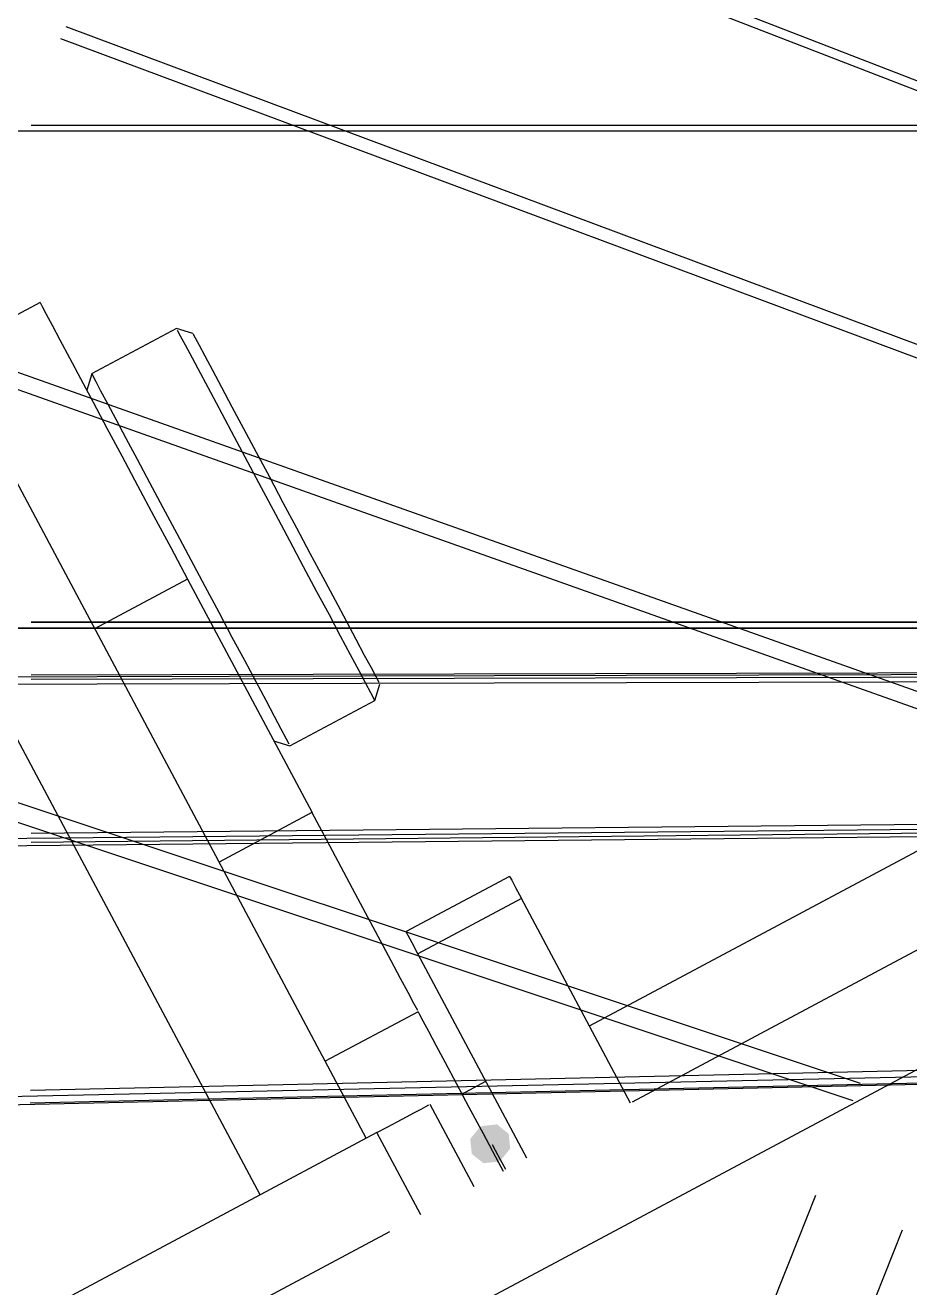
# Model space of a CAD drawing. Extents: x 3 to 592, y 5 to 207.
# Drawn here: x 80.15 to 84.24, y 44.4 to 50.23 of the extents above; entities that cross this region are included whole.
import ezdxf

# ---------------------------------------------------------------- set-up
doc = ezdxf.new("R2010")
doc.units = 0
doc.layers.get('0').update_dxf_attribs({"linetype": 'CONTINUOUS'})

msp = doc.modelspace()

# ---------------------------------------------------------------- hatches: boundary and pattern name
h = msp.add_hatch(color=7)
h.dxf.hatch_style = 2
h.paths.add_polyline_path([(82.262042, 45.151466), (82.330486, 45.158553), (82.384021, 45.115324), (82.391108, 45.046881), (82.347879, 44.993346), (82.335532, 44.986643), (82.267088, 44.979556), (82.213553, 45.022785), (82.206466, 45.091228), (82.249695, 45.144763)])
h = msp.add_hatch(color=7)
h.dxf.hatch_style = 2
h.paths.add_polyline_path([(82.262042, 45.151466), (82.330486, 45.158553), (82.384021, 45.115324), (82.391108, 45.046881), (82.347879, 44.993346), (82.335532, 44.986643), (82.267088, 44.979556), (82.213553, 45.022785), (82.206466, 45.091228), (82.249695, 45.144763)])

# ---------------------------------------------------------------- linework, layer by layer
at = {"color": 7}
for points in [[(80.780621, 51.322836), (85.639346, 49.443499)], [(80.780621, 51.322836), (85.639346, 49.443499)], [(85.623682, 49.404552), (80.765006, 51.283871)], [(85.623682, 49.404552), (80.765006, 51.283871)], [(80.339174, 50.223466), (85.224338, 48.402099)], [(80.339174, 50.223466), (85.224338, 48.402099)], [(85.201901, 48.346184), (80.316693, 50.167567)], [(85.201901, 48.346184), (80.316693, 50.167567)], [(80.179757, 49.768125), (85.388168, 49.768125)], [(80.179757, 49.768125), (85.388168, 49.768125)], [(80.179757, 49.768125), (85.388168, 49.768125)], [(80.179757, 49.768125), (85.388168, 49.768125)], [(43.215278, 49.741667), (85.372222, 49.741667)], [(80.220361, 48.950386), (79.742347, 48.695328)], [(80.220361, 48.950386), (79.742347, 48.695328)], [(80.220361, 48.950386), (80.230592, 48.931336), (80.248936, 48.896764), (80.276453, 48.845611), (80.312084, 48.778231), (80.356181, 48.695681), (80.407686, 48.599725), (80.465542, 48.490717), (80.529395, 48.371125), (80.598186, 48.242361), (80.670859, 48.106189), (80.746353, 47.964725), (80.823611, 47.819733), (80.901575, 47.673683)], [(80.220361, 48.950386), (80.230592, 48.931336), (80.248936, 48.896764), (80.276453, 48.845611), (80.312084, 48.778231), (80.356181, 48.695681), (80.407686, 48.599725), (80.465542, 48.490717), (80.529395, 48.371125), (80.598186, 48.242361), (80.670859, 48.106189), (80.746353, 47.964725), (80.823611, 47.819733), (80.901575, 47.673683)], [(80.851057, 48.830406), (80.458769, 48.621209)], [(80.851057, 48.830406), (80.458769, 48.621209)], [(80.926234, 48.807546), (80.851093, 48.830477)], [(80.926234, 48.807546), (80.851093, 48.830477)], [(81.766304, 47.114848), (81.747607, 47.149773), (81.725029, 47.192459), (81.693632, 47.25102), (81.654474, 47.324398), (81.60826, 47.410829), (81.556049, 47.508901), (81.498899, 47.616145), (81.437515, 47.730798), (81.373662, 47.850742), (81.308751, 47.972804), (81.243487, 48.094865), (81.179635, 48.214456), (81.118604, 48.329109), (81.061454, 48.436354), (81.00889, 48.534426), (80.962676, 48.620856), (80.923871, 48.694234), (80.892474, 48.752795), (80.869543, 48.795834), (80.855785, 48.821587)], [(81.766304, 47.114848), (81.747607, 47.149773), (81.725029, 47.192459), (81.693632, 47.25102), (81.654474, 47.324398), (81.60826, 47.410829), (81.556049, 47.508901), (81.498899, 47.616145), (81.437515, 47.730798), (81.373662, 47.850742), (81.308751, 47.972804), (81.243487, 48.094865), (81.179635, 48.214456), (81.118604, 48.329109), (81.061454, 48.436354), (81.00889, 48.534426), (80.962676, 48.620856), (80.923871, 48.694234), (80.892474, 48.752795), (80.869543, 48.795834), (80.855785, 48.821587)], [(79.747169, 48.759553), (84.671182, 47.014095)], [(79.747169, 48.759553), (84.671182, 47.014095)], [(80.926234, 48.807546), (80.936465, 48.788144), (80.954809, 48.754277), (80.981621, 48.704182), (81.016193, 48.638919), (81.058173, 48.560249), (81.106504, 48.469233), (81.160479, 48.368691), (81.218334, 48.260035), (81.279365, 48.145735), (81.341807, 48.02826), (81.404954, 47.910432), (81.46669, 47.794369), (81.526309, 47.682538), (81.582401, 47.57741), (81.633554, 47.481455), (81.679062, 47.396435), (81.717515, 47.324116), (81.748559, 47.266613), (81.770784, 47.22428), (81.784543, 47.198527)], [(80.926234, 48.807546), (80.936465, 48.788144), (80.954809, 48.754277), (80.981621, 48.704182), (81.016193, 48.638919), (81.058173, 48.560249), (81.106504, 48.469233), (81.160479, 48.368691), (81.218334, 48.260035), (81.279365, 48.145735), (81.341807, 48.02826), (81.404954, 47.910432), (81.46669, 47.794369), (81.526309, 47.682538), (81.582401, 47.57741), (81.633554, 47.481455), (81.679062, 47.396435), (81.717515, 47.324116), (81.748559, 47.266613), (81.770784, 47.22428), (81.784543, 47.198527)], [(84.64296, 46.94361), (79.719222, 48.68897)], [(84.64296, 46.94361), (79.719222, 48.68897)], [(80.458945, 48.621209), (80.436014, 48.546067)], [(80.458945, 48.621209), (80.436014, 48.546067)], [(80.458945, 48.621209), (80.477642, 48.586284), (80.50022, 48.543598), (80.531617, 48.485037), (80.570776, 48.411659), (80.616989, 48.325229), (80.669201, 48.227156), (80.726351, 48.119912), (80.787734, 48.005259), (80.851587, 47.885315), (80.916498, 47.763254), (80.981762, 47.641193), (81.045614, 47.521601), (81.106645, 47.406948), (81.164148, 47.299704), (81.216359, 47.201631), (81.262573, 47.115201), (81.301378, 47.041823), (81.332776, 46.983262), (81.355706, 46.940223), (81.369464, 46.91447)], [(80.458945, 48.621209), (80.477642, 48.586284), (80.50022, 48.543598), (80.531617, 48.485037), (80.570776, 48.411659), (80.616989, 48.325229), (80.669201, 48.227156), (80.726351, 48.119912), (80.787734, 48.005259), (80.851587, 47.885315), (80.916498, 47.763254), (80.981762, 47.641193), (81.045614, 47.521601), (81.106645, 47.406948), (81.164148, 47.299704), (81.216359, 47.201631), (81.262573, 47.115201), (81.301378, 47.041823), (81.332776, 46.983262), (81.355706, 46.940223), (81.369464, 46.91447)], [(81.726511, 45.094419), (79.895947, 48.525536)], [(81.726511, 45.094419), (79.895947, 48.525536)], [(81.236326, 44.832905), (79.405762, 48.264022)], [(81.236326, 44.832905), (79.405762, 48.264022)], [(80.901399, 47.673789), (80.472421, 47.444836)], [(80.901399, 47.673789), (80.472421, 47.444836)], [(80.901399, 47.673789), (81.476074, 46.596759)], [(80.901399, 47.673789), (81.476074, 46.596759)], [(85.387991, 47.473764), (80.17958, 47.473764)], [(85.387991, 47.473764), (80.17958, 47.473764)], [(85.387991, 47.473764), (80.17958, 47.473764)], [(85.387991, 47.473764), (80.17958, 47.473764)], [(80.179757, 47.476445), (85.388168, 47.476445)], [(80.179757, 47.476445), (85.388168, 47.476445)], [(80.179757, 47.476445), (85.388168, 47.476445)], [(80.179757, 47.476445), (85.388168, 47.476445)], [(43.215278, 47.448611), (85.372222, 47.448611)], [(85.372222, 47.448611), (43.215278, 47.448611)], [(80.179635, 47.232245), (85.388168, 47.245623)], [(80.179635, 47.232245), (85.388168, 47.245623)], [(80.179635, 47.232245), (85.388168, 47.245623)], [(80.179635, 47.232245), (85.388168, 47.245623)], [(43.215278, 47.131111), (85.372222, 47.236944)], [(85.372222, 47.201667), (43.215278, 47.095833)], [(85.387991, 47.224139), (80.179597, 47.210761)], [(85.387991, 47.224139), (80.179597, 47.210761)], [(85.387991, 47.224139), (80.179597, 47.210761)], [(85.387991, 47.224139), (80.179597, 47.210761)], [(81.766304, 47.114848), (81.789235, 47.18999)], [(81.766304, 47.114848), (81.789235, 47.18999)], [(81.374156, 46.905651), (81.766445, 47.114848)], [(81.374156, 46.905651), (81.766445, 47.114848)], [(79.031714, 47.004311), (84.007184, 45.348419)], [(79.031714, 47.004311), (84.007184, 45.348419)], [(83.974869, 45.267139), (78.99949, 46.923)], [(83.974869, 45.267139), (78.99949, 46.923)], [(81.299015, 46.928511), (81.374156, 46.90558)], [(81.299015, 46.928511), (81.374156, 46.90558)], [(82.756657, 45.612509), (84.729743, 46.665197)], [(82.756657, 45.612509), (84.729743, 46.665197)], [(81.475933, 46.596864), (81.046955, 46.367912)], [(81.475933, 46.596864), (81.046955, 46.367912)], [(81.475933, 46.596864), (81.543313, 46.470923), (81.609636, 46.346392), (81.673841, 46.226095), (81.734166, 46.112501), (81.790258, 46.007726), (81.839999, 45.914239), (81.883038, 45.833806), (81.918316, 45.767837), (81.944774, 45.717742), (81.962413, 45.684934)], [(81.475933, 46.596864), (81.543313, 46.470923), (81.609636, 46.346392), (81.673841, 46.226095), (81.734166, 46.112501), (81.790258, 46.007726), (81.839999, 45.914239), (81.883038, 45.833806), (81.918316, 45.767837), (81.944774, 45.717742), (81.962413, 45.684934)], [(80.178912, 46.501525), (85.388168, 46.55439)], [(80.178912, 46.501525), (85.388168, 46.55439)], [(80.178912, 46.501525), (85.388168, 46.55439)], [(80.178912, 46.501525), (85.388168, 46.55439)], [(43.215278, 46.108056), (85.372222, 46.531389)], [(85.372222, 46.496111), (43.215278, 46.072778)], [(85.387991, 46.512445), (80.17879, 46.45958)], [(85.387991, 46.512445), (80.17879, 46.45958)], [(85.387991, 46.512445), (80.17879, 46.45958)], [(85.387991, 46.512445), (80.17879, 46.45958)], [(82.956021, 45.262346), (84.919326, 46.309739)], [(82.956021, 45.262346), (84.919326, 46.309739)], [(82.388428, 46.302789), (81.910414, 46.047731)], [(82.388428, 46.302789), (81.910414, 46.047731)], [(82.388428, 46.302789), (82.397953, 46.284797), (82.415944, 46.251283), (82.443108, 46.200483)], [(82.388428, 46.302789), (82.397953, 46.284797), (82.415944, 46.251283), (82.443108, 46.200483)], [(82.442932, 46.200624), (81.964918, 45.945566)], [(82.442932, 46.200624), (81.964918, 45.945566)], [(82.946275, 45.25712), (82.442861, 46.200448)], [(82.946275, 45.25712), (82.442861, 46.200448)], [(81.964989, 45.945672), (81.938177, 45.996119), (81.920186, 46.029633), (81.911366, 46.046214)], [(81.964989, 45.945672), (81.938177, 45.996119), (81.920186, 46.029633), (81.911366, 46.046214)], [(82.468367, 45.002168), (81.964953, 45.945496)], [(82.468367, 45.002168), (81.964953, 45.945496)], [(80.552723, 43.429365), (85.148032, 45.880902)], [(80.552723, 43.429365), (85.148032, 45.880902)], [(81.965835, 45.678584), (81.536857, 45.449631)], [(81.965835, 45.678584), (81.536857, 45.449631)], [(81.965835, 45.678584), (81.972185, 45.666237), (81.988413, 45.636603), (82.01346, 45.588978), (82.048032, 45.524773), (82.091071, 45.443987), (82.141871, 45.348384), (82.200432, 45.23867), (82.266049, 45.116256), (82.33731, 44.982553), (82.358124, 44.943395)], [(81.965835, 45.678584), (81.972185, 45.666237), (81.988413, 45.636603), (82.01346, 45.588978), (82.048032, 45.524773), (82.091071, 45.443987), (82.141871, 45.348384), (82.200432, 45.23867), (82.266049, 45.116256), (82.33731, 44.982553), (82.358124, 44.943395)], [(80.175816, 45.316989), (85.388168, 45.433509)], [(80.175816, 45.316989), (85.388168, 45.433509)], [(80.175816, 45.316989), (85.388168, 45.433509)], [(80.175816, 45.316989), (85.388168, 45.433509)], [(43.215278, 44.485278), (85.372222, 45.4025)], [(85.372222, 45.367222), (43.215278, 44.414722)], [(85.387991, 45.373078), (80.175591, 45.256557)], [(85.387991, 45.373078), (80.175591, 45.256557)], [(85.387991, 45.373078), (80.175591, 45.256557)], [(85.387991, 45.373078), (80.175591, 45.256557)], [(82.168471, 45.298713), (82.27889, 45.357627)], [(82.168471, 45.298713), (82.27889, 45.357627)], [(81.775547, 45.12056), (81.823172, 45.14596), (81.869386, 45.170654), (81.911719, 45.193232), (81.948761, 45.212988), (81.979453, 45.229216), (82.00203, 45.24121), (82.015789, 45.248618)], [(81.775547, 45.12056), (81.823172, 45.14596), (81.869386, 45.170654), (81.911719, 45.193232), (81.948761, 45.212988), (81.979453, 45.229216), (82.00203, 45.24121), (82.015789, 45.248618)], [(82.020622, 45.251299), (82.223116, 44.871358)], [(82.020622, 45.251299), (82.223116, 44.871358)], [(81.775547, 45.12056), (77.609241, 42.897707)], [(81.775547, 45.12056), (77.609241, 42.897707)], [(81.978183, 44.740689), (81.775688, 45.120631)], [(81.978183, 44.740689), (81.775688, 45.120631)], [(82.37033, 44.949886), (82.346341, 44.995042), (82.323411, 45.037728), (82.309653, 45.063833)], [(82.37033, 44.949886), (82.346341, 44.995042), (82.323411, 45.037728), (82.309653, 45.063833)], [(83.800626, 44.830135), (83.67582, 44.516816), (83.488142, 44.045505), (83.2987, 43.570313), (83.1082, 43.092299), (82.916642, 42.611463), (82.724378, 42.129216), (82.531761, 41.646263)], [(83.800626, 44.830135), (83.67582, 44.516816), (83.488142, 44.045505), (83.2987, 43.570313), (83.1082, 43.092299), (82.916642, 42.611463), (82.724378, 42.129216), (82.531761, 41.646263)], [(80.714985, 44.066789), (81.835503, 44.664568)], [(80.714985, 44.066789), (81.835503, 44.664568)], [(84.200606, 44.67075), (84.075799, 44.357431), (83.888121, 43.88612), (83.69868, 43.410928), (83.50818, 42.932914), (83.316621, 42.452078), (83.124357, 41.969831), (82.931741, 41.486878)], [(84.200606, 44.67075), (84.075799, 44.357431), (83.888121, 43.88612), (83.69868, 43.410928), (83.50818, 42.932914), (83.316621, 42.452078), (83.124357, 41.969831), (82.931741, 41.486878)]]:
    msp.add_lwpolyline(points, dxfattribs=at)

doc.saveas('drawing.dxf')
